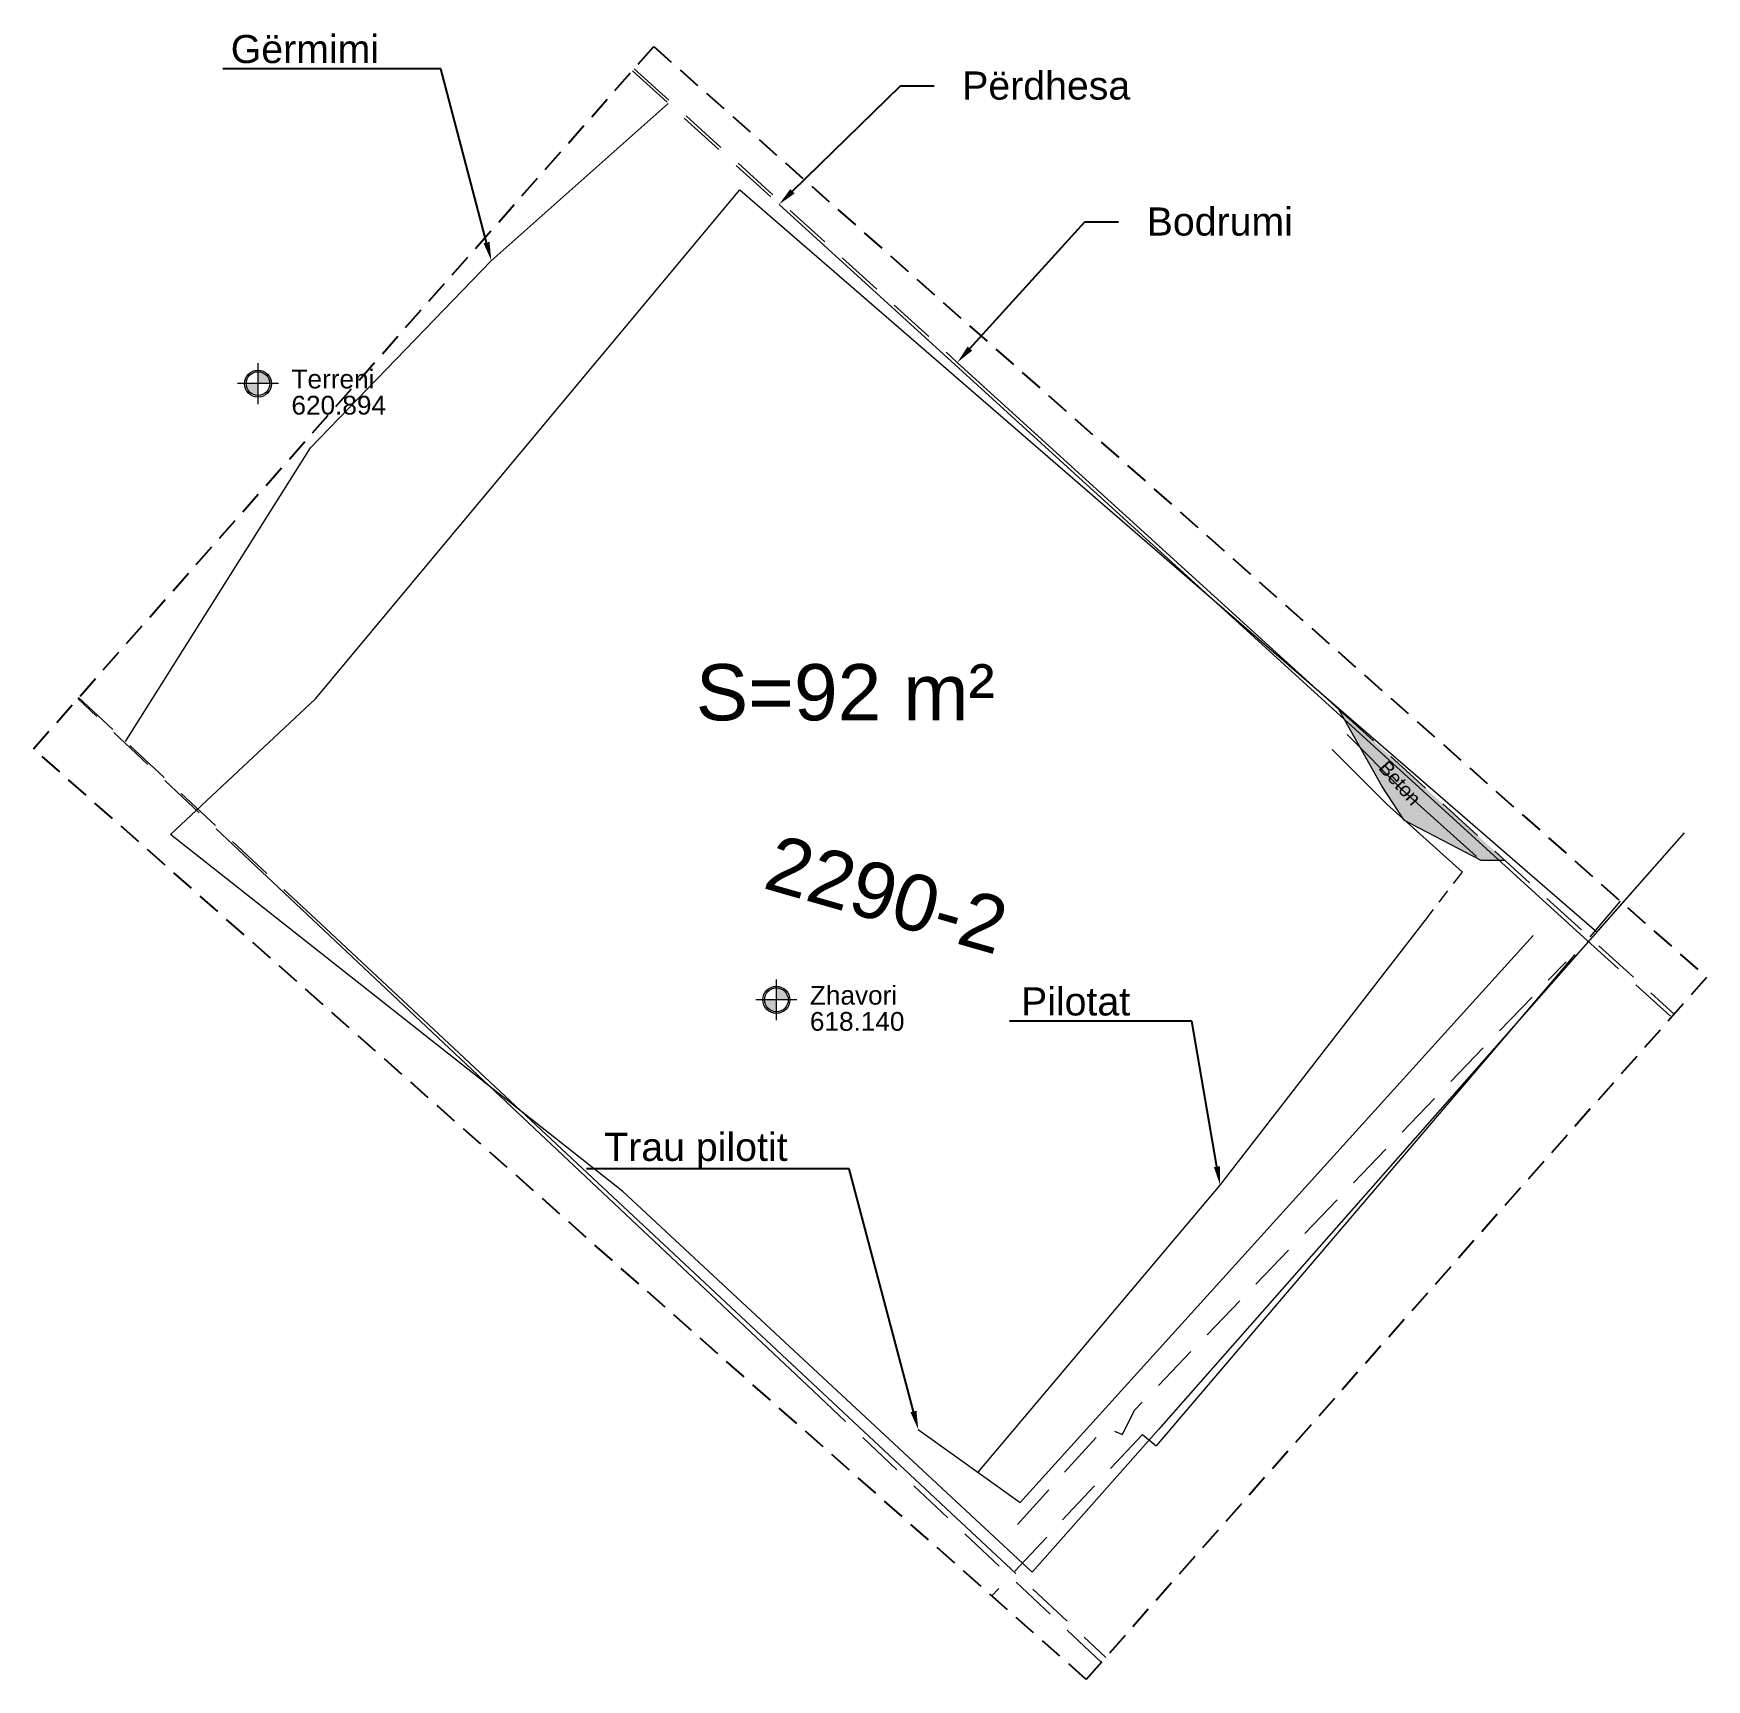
# Model space of a CAD drawing. Header units: metres. Extents: x 7512530.6 to 7512548.4, y 4692075.9 to 4692093.5.
import ezdxf
from ezdxf import colors
from ezdxf.entities.mleader import LeaderData, LeaderLine
from ezdxf.math import Vec2, Vec3

# ---------------------------------------------------------------- set-up
doc = ezdxf.new("R2010")
doc.units = ezdxf.units.M
doc.linetypes.add('DASHED', pattern=[0.75, 0.5, -0.25])
doc.linetypes.add('DASHED2', pattern=[0.375, 0.25, -0.125])
for name, color, linetype, lineweight in [('bodrumi', 170, 'Continuous', 0), ('germimi vija', 64, 'Continuous', 0), ('Nr Parceles Baze', 7, 'Continuous', 0), ('parcela baze', 7, 'Continuous', 0), ('perdhesa', 1, 'Continuous', 0), ('Pikat', 7, 'Continuous', 0), ('pilotat', 4, 'Continuous', 0), ('trau pilotit', 204, 'Continuous', 0)]:
    doc.layers.add(name, color=color, linetype=linetype, lineweight=lineweight)
doc.styles.get("Standard").update_dxf_attribs({"font": 'arial.ttf'})

msp = doc.modelspace()

# ---------------------------------------------------------------- hatches: boundary and pattern name
at = {"layer": 'Nr Parceles Baze'}
h = msp.add_hatch(color=256, dxfattribs=at)
h.dxf.hatch_style = 1
h.paths.add_polyline_path([(7512532.977, 4692089.896), (7512532.977, 4692089.769), (7512533.104, 4692089.769, 0.414214)])
h.paths.add_polyline_path([(7512532.977, 4692089.769), (7512532.85, 4692089.769, 0.414214), (7512532.977, 4692089.642)])
h = msp.add_hatch(color=256, dxfattribs=at)
h.dxf.hatch_style = 1
h.paths.add_polyline_path([(7512538.511, 4692083.32), (7512538.511, 4692083.193), (7512538.638, 4692083.193, 0.414214)])
h.paths.add_polyline_path([(7512538.511, 4692083.193), (7512538.384, 4692083.193, 0.414214), (7512538.511, 4692083.066)])
at = {"layer": 'perdhesa'}
h = msp.add_hatch(color=252, dxfattribs=at)
h.dxf.hatch_style = 1
h.paths.add_polyline_path([(7512544.516, 4692086.293), (7512544.979, 4692085.471), (7512545.215, 4692085.112), (7512546.032, 4692084.682), (7512546.288, 4692084.682)])
h.paths.add_polyline_path([(7512544.909, 4692085.638), (7512545.325, 4692085.172), (7512545.495, 4692085.325), (7512545.08, 4692085.79)], flags=24)

# ---------------------------------------------------------------- linework, layer by layer
at = {"color": 3, "linetype": 'DASHED2'}
msp.add_lwpolyline([(7512537.202, 4692093.366), (7512548.442, 4692083.433), (7512541.82, 4692075.94), (7512530.58, 4692085.873)], close=True, dxfattribs=at)
at = {"layer": 'bodrumi', "linetype": 'DASHED', "flags": 128}
for points, elevation in [([(7512536.993, 4692093.13), (7512540.443, 4692089.995)], 620.409), ([(7512532.894, 4692084.676), (7512531.053, 4692086.408)], 620.175), ([(7512544.516, 4692086.293), (7512548.095, 4692083.04)], 620.409), ([(7512541.981, 4692076.122), (7512538.904, 4692079.019)], 620.175)]:
    msp.add_lwpolyline(points, dxfattribs=dict(at, elevation=elevation))
at = {"layer": 'bodrumi', "flags": 128}
for points, elevation in [([(7512540.443, 4692089.995), (7512544.516, 4692086.293)], 620.409), ([(7512545.215, 4692085.112), (7512544.979, 4692085.471), (7512544.516, 4692086.293)], 619.891), ([(7512545.215, 4692085.112), (7512546.032, 4692084.682), (7512546.288, 4692084.682)], 619.891), ([(7512538.904, 4692079.019), (7512532.894, 4692084.676)], 620.175)]:
    msp.add_lwpolyline(points, dxfattribs=dict(at, elevation=elevation))
at = {"layer": 'germimi vija', "elevation": 621.098, "flags": 128}
msp.add_lwpolyline([(7512531.563, 4692085.949), (7512533.537, 4692089.085), (7512535.468, 4692091.081), (7512537.356, 4692092.76)], dxfattribs=at)
at = {"layer": 'Nr Parceles Baze', "flags": 128}
for points in [[(7512532.977, 4692089.551), (7512532.977, 4692089.987)], [(7512533.195, 4692089.769), (7512532.758, 4692089.769)], [(7512538.511, 4692082.975), (7512538.511, 4692083.411)], [(7512538.729, 4692083.193), (7512538.293, 4692083.193)]]:
    msp.add_lwpolyline(points, dxfattribs=at)
at = {"layer": 'Nr Parceles Baze'}
for centre, radius in [((7512532.977, 4692089.769), 0.144), ((7512532.977, 4692089.769), 0.127), ((7512538.511, 4692083.193), 0.144), ((7512538.511, 4692083.193), 0.127)]:
    msp.add_circle(centre, radius, dxfattribs=at)
at = {"layer": 'parcela baze', "flags": 128}
msp.add_lwpolyline([(7512548.202, 4692084.976), (7512542.592, 4692078.606), (7512541.242, 4692077.086), (7512536.872, 4692081.146), (7512532.042, 4692084.956), (7512533.592, 4692086.406), (7512538.122, 4692091.836), (7512547.27, 4692083.92), (7512548.202, 4692084.976)], dxfattribs=at)
at = {"layer": 'perdhesa', "linetype": 'DASHED', "flags": 128}
for points, elevation in [([(7512536.974, 4692093.108), (7512538.54, 4692091.682)], 624.09), ([(7512531.061, 4692086.418), (7512533.593, 4692084.053)], 623.06), ([(7512547.521, 4692084.247), (7512546.779, 4692083.376)], 623.741), ([(7512547.133, 4692083.859), (7512548.067, 4692083.009)], 624.09), ([(7512542.421, 4692078.556), (7512540.81, 4692076.832)], 623.557), ([(7512540.701, 4692077.414), (7512542.028, 4692076.175)], 623.06)]:
    msp.add_lwpolyline(points, dxfattribs=dict(at, elevation=elevation))
at = {"layer": 'perdhesa', "flags": 128}
for points, elevation in [([(7512538.54, 4692091.682), (7512547.133, 4692083.859)], 624.09), ([(7512533.593, 4692084.053), (7512540.701, 4692077.414)], 623.06), ([(7512546.779, 4692083.376), (7512542.566, 4692078.432)], 623.741), ([(7512542.421, 4692078.556), (7512542.566, 4692078.432)], 623.557)]:
    msp.add_lwpolyline(points, dxfattribs=dict(at, elevation=elevation))
at = {"layer": 'pilotat', "linetype": 'DASHED', "ltscale": 0.3, "elevation": 620.096, "flags": 128}
msp.add_lwpolyline([(7512545.436, 4692084.039), (7512545.836, 4692084.556)], dxfattribs=at)
at = {"layer": 'pilotat', "elevation": 620.096, "flags": 128}
msp.add_lwpolyline([(7512540.665, 4692078.151), (7512543.249, 4692081.215), (7512545.436, 4692084.039)], dxfattribs=at)
at = {"layer": 'trau pilotit', "flags": 128}
for points, elevation in [([(7512544.605, 4692086.024), (7512545.182, 4692085.444), (7512545.986, 4692084.723)], 621.875), ([(7512544.446, 4692085.866), (7512545.027, 4692085.281), (7512545.836, 4692084.556)], 621.875), ([(7512540.026, 4692078.607), (7512541.115, 4692077.829), (7512546.591, 4692083.88)], 621.792)]:
    msp.add_lwpolyline(points, dxfattribs=dict(at, elevation=elevation))
at = {"layer": 'trau pilotit', "linetype": 'DASHED', "elevation": 622.189, "flags": 128}
msp.add_lwpolyline([(7512541.085, 4692077.595), (7512542.021, 4692078.628), (7512542.208, 4692078.556), (7512542.336, 4692078.814), (7512546.942, 4692083.599)], dxfattribs=at)

# ---------------------------------------------------------------- texts
at = {"layer": 'Nr Parceles Baze'}
for s, p in [('Terreni', (7512533.335, 4692089.718)), ('620.894', (7512533.334, 4692089.439)), ('Zhavori', (7512538.869, 4692083.142)), ('618.140', (7512538.869, 4692082.863))]:
    msp.add_text(s, height=0.2, dxfattribs=at).set_placement(p)
for s, height, rotation, p in [('Beton', 0.15, 311.7239, (7512544.931, 4692085.662)), ('2290-2', 0.6, 344.039, (7512538.352, 4692084.39))]:
    msp.add_text(s, height=height, rotation=rotation, dxfattribs=at).set_placement(p)
at = {"layer": 'Pikat', "insert": (7512537.651, 4692086.167), "char_height": 0.6, "attachment_point": 7}
msp.add_mtext('S=92 m²', dxfattribs=at)

# ---------------------------------------------------------------- leaders
at = {"layer": 'bodrumi'}
ml = msp.add_multileader_mtext('Standard', dxfattribs=at)
ml.set_content('Bodrumi', color=256)
ml.set_leader_properties()
ml.build(insert=Vec2(0, 0))
ml.multileader.update_dxf_attribs({"text_right_attachment_type": 6, "dogleg_length": 0.36, "arrow_head_size": 0.2})
ctx = ml.context
ctx.base_point, ctx.char_height, ctx.arrow_head_size, ctx.landing_gap_size, ctx.plane_origin = Vec3(7512542.165, 4692091.497, 620.409), 0.3, 0.2, 0.3, Vec3(7512540.443, 4692089.995, 620.409)
ctx.right_attachment = 6
notes = []
notes.append((ctx, [(0, (1, 1, 0), (7512541.805, 4692091.497, 620.409), (1, 0), 0.36, [(0, [(7512540.443, 4692089.995, 620.409)], 0, [])])]))
ctx.mtext.insert, ctx.mtext.flow_direction = Vec3(7512542.465, 4692091.649, 620.409), 5
at = {"layer": 'germimi vija'}
ml = msp.add_multileader_mtext('Standard', dxfattribs=at)
ml.set_content('Gërmimi', color=256)
ml.set_leader_properties()
ml.build(insert=Vec2(0, 0))
ml.multileader.update_dxf_attribs({"text_right_attachment_type": 6, "dogleg_length": 0.36, "arrow_head_size": 0.2})
ctx = ml.context
ctx.base_point, ctx.char_height, ctx.arrow_head_size, ctx.landing_gap_size, ctx.plane_origin = Vec3(7512532.226, 4692093.34, 621.098), 0.3, 0.2, 0.3, Vec3(7512535.468, 4692091.081, 621.098)
ctx.right_attachment, ctx.text_align_type = 6, 2
notes.append((ctx, [(0, (1, 1, 0), (7512534.929, 4692093.13, 621.098), (-1, 0), 0.36, [(0, [(7512535.468, 4692091.081, 621.098)], 0, [])])]))
ctx.mtext.insert, ctx.mtext.alignment, ctx.mtext.flow_direction = Vec3(7512534.269, 4692093.49, 621.098), 3, 5
at = {"layer": 'perdhesa'}
ml = msp.add_multileader_mtext('Standard', dxfattribs=at)
ml.set_content('Përdhesa', color=256)
ml.set_leader_properties()
ml.build(insert=Vec2(0, 0))
ml.multileader.update_dxf_attribs({"text_right_attachment_type": 6, "dogleg_length": 0.36, "arrow_head_size": 0.2})
ctx = ml.context
ctx.base_point, ctx.char_height, ctx.arrow_head_size, ctx.landing_gap_size, ctx.plane_origin = Vec3(7512540.195, 4692092.947, 624.09), 0.3, 0.2, 0.3, Vec3(7512538.54, 4692091.682, 624.09)
ctx.right_attachment = 6
notes.append((ctx, [(0, (1, 1, 0), (7512539.835, 4692092.947, 624.09), (1, 0), 0.36, [(0, [(7512538.54, 4692091.682, 624.09)], 0, [])])]))
ctx.mtext.insert, ctx.mtext.flow_direction = Vec3(7512540.495, 4692093.1, 624.09), 5
at = {"layer": 'pilotat'}
ml = msp.add_multileader_mtext('Standard', dxfattribs=at)
ml.set_content('Pilotat', color=256)
ml.set_leader_properties()
ml.build(insert=Vec2(0, 0))
ml.multileader.update_dxf_attribs({"text_right_attachment_type": 6, "dogleg_length": 0.36, "arrow_head_size": 0.2})
ctx = ml.context
ctx.base_point, ctx.char_height, ctx.arrow_head_size, ctx.landing_gap_size, ctx.plane_origin = Vec3(7512540.602, 4692083.176, 620.096), 0.3, 0.2, 0.3, Vec3(7512543.249, 4692081.215, 620.096)
ctx.right_attachment, ctx.text_align_type = 6, 2
notes.append((ctx, [(0, (1, 1, 0), (7512542.948, 4692082.966, 620.096), (-1, 0), 0.36, [(0, [(7512543.249, 4692081.215, 620.096)], 0, [])])]))
ctx.mtext.insert, ctx.mtext.alignment, ctx.mtext.flow_direction = Vec3(7512542.288, 4692083.326, 620.096), 3, 5
at = {"layer": 'trau pilotit'}
ml = msp.add_multileader_mtext('Standard', dxfattribs=at)
ml.set_content('Trau pilotit', color=256)
ml.set_leader_properties()
ml.build(insert=Vec2(0, 0))
ml.multileader.update_dxf_attribs({"text_right_attachment_type": 6, "dogleg_length": 0.36, "arrow_head_size": 0.2})
ctx = ml.context
ctx.base_point, ctx.char_height, ctx.arrow_head_size, ctx.landing_gap_size, ctx.plane_origin = Vec3(7512535.873, 4692081.591, 621.792), 0.3, 0.2, 0.3, Vec3(7512540.026, 4692078.607, 621.792)
ctx.right_attachment, ctx.text_align_type = 6, 2
notes.append((ctx, [(1, (1, 1, 0), (7512539.29, 4692081.391, 621.792), (-1, 0), 0.36, [(0, [(7512540.026, 4692078.607, 621.792)], 0, [])])]))
ctx.mtext.insert, ctx.mtext.alignment, ctx.mtext.flow_direction = Vec3(7512538.63, 4692081.774, 621.792), 3, 5
for ctx, leaders in notes:
    for number, flags, end, landing, length, lines in leaders:
        leader = LeaderData()
        leader.index, (leader.has_last_leader_line, leader.has_dogleg_vector, leader.attachment_direction) = number, flags
        leader.last_leader_point, leader.dogleg_vector, leader.dogleg_length = Vec3(end), Vec3(landing), length
        for number, points, colour, breaks in lines:
            line = LeaderLine()
            line.index, line.vertices, line.color, line.breaks = number, Vec3.list(points), colors.encode_raw_color(colour), breaks
            leader.lines.append(line)
        ctx.leaders.append(leader)

doc.saveas('drawing.dxf')
